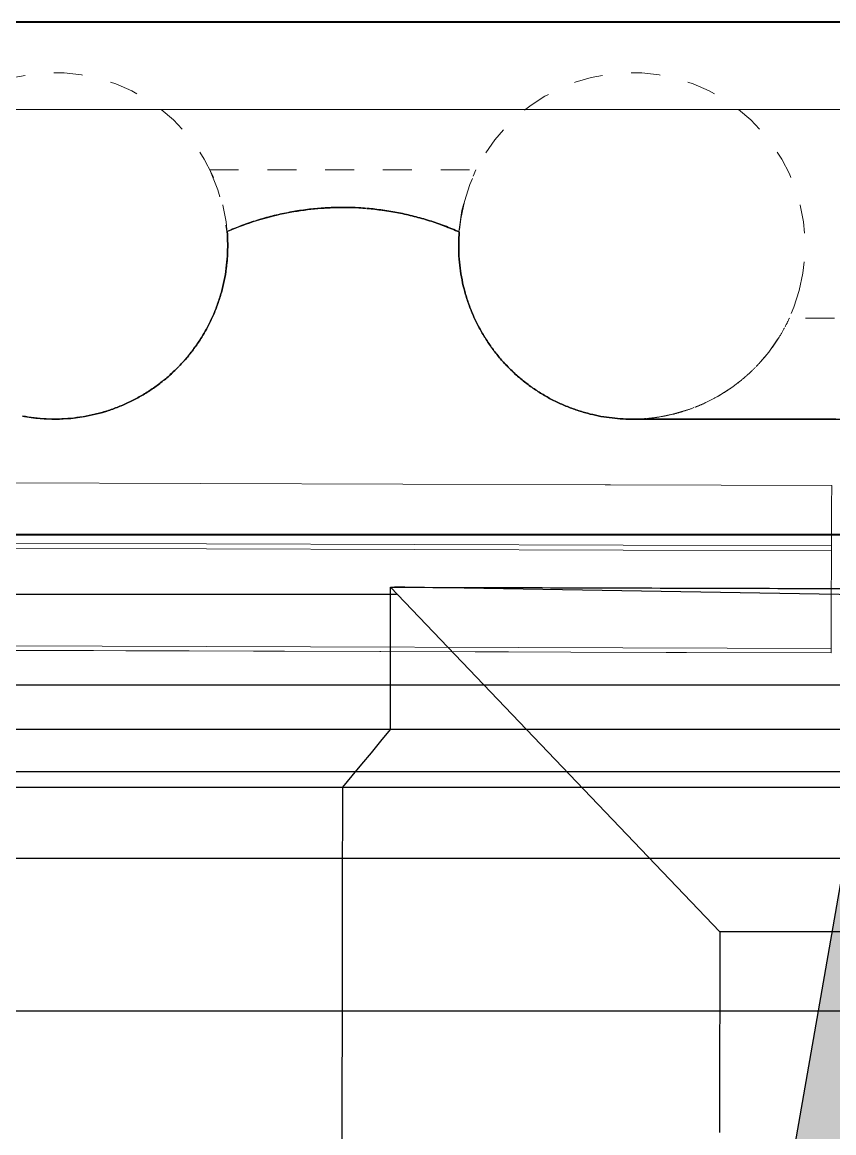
# Model space of a CAD drawing. Header units: metres. Extents: x -1147 to -802, y 5 to 567.
# Drawn here: x -1038.424 to -1035.613, y 542.181 to 546.029 of the extents above; entities that cross this region are included whole.
import ezdxf

# ---------------------------------------------------------------- set-up
doc = ezdxf.new("R2010")
doc.units = ezdxf.units.M
doc.linetypes.add('JacobsDash', pattern=[0.0045, 0.003, -0.0015])
for name, color, linetype, lineweight in [('A-DETL', 7, 'Continuous', 13), ('A-FLOR', 7, 'Continuous', 50), ('A-FLOR-PATT', 7, 'Continuous', 40), ('A-GENM', 7, 'Continuous', 35), ('A-GENM-HDLN', 7, 'JacobsDash', 15), ('S-BEAM', 7, 'Continuous', 50), ('S-BEAM-HDLN', 7, 'JacobsDash', 15), ('S-FNDN-HDLN', 7, 'JacobsDash', 15)]:
    doc.layers.add(name, color=color, linetype=linetype, lineweight=lineweight)

# ---------------------------------------------------------------- blocks, each defined once
blk = doc.blocks.new('T2DPAA-T2D-C3S-RW-M2D-100010_dwg-40802999-DRG-2873010 - GENERAL ARRANGEMENT PLAN')
at = {"color": 254, "lineweight": 25, "true_color": 0xd5d5d5}
for p, q in [((48.8165, -588.4501), (49.7183, -591.8433)), ((48.3758, -589.1862), (49.093, -591.8847)), ((47.5746, -589.3992), (48.2799, -592.053)), ((48.7542, -589.4419), (49.4138, -591.9238)), ((48.2809, -589.9972), (48.7914, -591.9179)), ((49.7537, -591.8854), (49.745, -591.8502))]:
    blk.add_line(p, q, dxfattribs=at)
at = {"color": 254, "lineweight": 25, "true_color": 0xe1e1e1}
for p, q in [((49.7183, -591.8433), (49.7234, -591.8625)), ((48.7914, -591.9179), (48.923, -592.4133)), ((49.093, -591.8847), (49.5549, -593.623)), ((50.0336, -593.0127), (49.7537, -591.8854)), ((49.4143, -591.9259), (49.8735, -593.6538)), ((48.2799, -592.053), (48.8588, -594.2314)), ((48.923, -592.4133), (49.271, -593.7227)), ((50.1742, -593.5793), (50.0336, -593.0127))]:
    blk.add_line(p, q, dxfattribs=at)
blk = doc.blocks.new('T2DPAA-T2D-PWC-RW-M2D-100010_RoadDesign_rvt-1-DRG-2873010 - GENERAL ARRANGEMENT PLAN')
at = {"color": 254, "lineweight": 18, "true_color": 0xe3e3e3, "rotation": 75.11694444444437}
blk.add_blockref('T2DPAA-T2D-C3S-RW-M2D-100010_dwg-40802999-DRG-2873010 - GENERAL ARRANGEMENT PLAN', (-1722.337, 648.0105), dxfattribs=at)
blk = doc.blocks.new('Top of Pavement - RL A - Top of Pavement - RL A-68818558-DRG-2873010 - GENERAL ARRANGEMENT PLAN')
at = {"layer": 'A-GENM', "color": 9, "lineweight": 25, "true_color": 0xbebebe}
for points, knots in [([(132.4161, 41.0465), (132.4521, 40.911), (132.5241, 40.64), (132.6321, 40.2335), (132.7401, 39.8271), (132.8481, 39.4206), (132.9562, 39.0141), (133.0642, 38.6076), (133.1722, 38.2012), (133.2801, 37.7953), (133.3519, 37.525), (133.3878, 37.3901)], [0.39306358, 0.39306358, 0.39306358, 0.39306358, 0.39595376, 0.39884393, 0.4017341, 0.40462428, 0.40751445, 0.41040462, 0.4132948, 0.41618497, 0.41906202, 0.41906202, 0.41906202, 0.41906202]), ([(133.5658, 37.4983), (133.5353, 37.6129), (133.4689, 37.863), (133.4024, 38.1132), (133.3664, 38.2487)], [-0.418629947, -0.418629947, -0.418629947, -0.418629947, -0.416184971, -0.413294798, -0.413294798, -0.413294798, -0.413294798])]:
    blk.add_open_spline(points, degree=3, knots=knots, dxfattribs=at)
for points in [[(132.9343, 39.8746), (132.8983, 40.0101), (132.8623, 40.1456), (132.8262, 40.2811)], [(133.1503, 39.0616), (133.1143, 39.1971), (133.0423, 39.4681), (132.9703, 39.7391), (132.9343, 39.8746)], [(133.3664, 38.2487), (133.3304, 38.3842), (133.2584, 38.6551), (133.1863, 38.9261), (133.1503, 39.0616)]]:
    blk.add_open_spline(points, degree=3, dxfattribs=at)
blk = doc.blocks.new('T2DPAA-T2D-C3S-RS-M3D-100334_rvt-1-DRG-2873010 - GENERAL ARRANGEMENT PLAN')
at = {"layer": 'A-GENM', "color": 254, "lineweight": 25, "true_color": 0xd1d1d1}
for p, q in [((-1137.5788, 544.0712), (-1136.4387, 542.8779)), ((-1136.4387, 542.8779), (-1136.4397, 542.2371)), ((-1135.7758, 542.8767), (-1136.4387, 542.8779)), ((-1136.4397, 542.2367), (-1136.4398, 542.1822))]:
    blk.add_line(p, q, dxfattribs=at)
at = {"layer": 'A-GENM', "color": 9, "lineweight": 25, "true_color": 0xbebebe, "flags": 128}
for points in [[(-1137.5795, 543.5779), (-1137.5794, 543.6483), (-1137.5793, 543.7188), (-1137.5792, 543.7893), (-1137.5791, 543.8598), (-1137.579, 543.9302), (-1137.5789, 544.0007), (-1137.5788, 544.0712)], [(-1137.7445, 543.378), (-1137.7115, 543.418), (-1137.6785, 543.458), (-1137.6455, 543.4979), (-1137.6125, 543.5379), (-1137.5795, 543.5779)], [(-1137.7495, 540.0142), (-1137.749, 540.3879), (-1137.7484, 540.7617), (-1137.7478, 541.1355), (-1137.7473, 541.5092), (-1137.7467, 541.883), (-1137.7462, 542.2567), (-1137.7456, 542.6305), (-1137.7451, 543.0043), (-1137.7445, 543.378)]]:
    blk.add_lwpolyline(points, dxfattribs=at)
at = {"layer": 'A-GENM', "color": 9, "lineweight": 25, "true_color": 0xbebebe}
for points, knots in [([(-1138.1451, 545.3033), (-1138.0862, 545.3291), (-1137.9633, 545.3693), (-1137.7988, 545.3895), (-1137.6981, 545.3867), (-1137.662, 545.3837)], [-1, -1, -1, -1, -0.7666667, -0.5333333, -0.4020223, -0.4020223, -0.4020223, -0.4020223]), ([(-1137.6604, 545.3835), (-1137.6237, 545.3804), (-1137.569, 545.3728), (-1137.5152, 545.3606), (-1137.4974, 545.3561)], [-0.4, -0.4, -0.4, -0.4, -0.2666667, -0.2, -0.2, -0.2, -0.2]), ([(-1138.1481, 545.1761), (-1138.1463, 545.1901), (-1138.1423, 545.2325), (-1138.1428, 545.2751), (-1138.1451, 545.3033)], [-0.1111111, -0.1111111, -0.1111111, -0.1111111, -0.0740741, 0, 0, 0, 0]), ([(-1137.3411, 545.3021), (-1137.3434, 545.2744), (-1137.3438, 545.2325), (-1137.34, 545.1909), (-1137.3382, 545.1771)], [-1, -1, -1, -1, -0.9, -0.85, -0.85, -0.85, -0.85]), ([(-1138.854, 544.6639), (-1138.8336, 544.6601), (-1138.778, 544.6526), (-1138.6789, 544.6532), (-1138.6021, 544.6689), (-1138.5615, 544.6817)], [-0.9614066, -0.9614066, -0.9614066, -0.9614066, -0.9074074, -0.8148148, -0.7037037, -0.7037037, -0.7037037, -0.7037037]), ([(-1136.7446, 544.6536), (-1136.5086, 544.6536), (-1136.1152, 544.6536), (-1135.5645, 544.6536), (-1135.1712, 544.6536), (-1134.8565, 544.6536), (-1134.6991, 544.6536), (-1134.6205, 544.6536)], [-1, -1, -1, -1, -0.666667, -0.444444, -0.222222, -0.111111, 0, 0, 0, 0]), ([(-1137.5788, 544.0712), (-1137.4232, 544.0708), (-1137.1121, 544.0699), (-1136.6454, 544.0685), (-1136.1787, 544.0671), (-1135.5564, 544.0656), (-1134.9341, 544.0649), (-1134.3118, 544.0648), (-1133.8451, 544.0646), (-1133.5339, 544.0645), (-1133.3783, 544.0644)], [0, 0, 0, 0, 0.111111, 0.222222, 0.333333, 0.444444, 0.666667, 0.777778, 0.888889, 1, 1, 1, 1])]:
    blk.add_open_spline(points, degree=3, knots=knots, dxfattribs=at)
at = {"layer": 'A-GENM', "color": 253, "lineweight": 25, "true_color": 0xa3a3a3}
for points in [[(-1137.9349, 545.3688), (-1137.953, 545.3653), (-1137.9709, 545.3613), (-1137.9887, 545.3568)], [(-1137.8805, 545.3778), (-1137.8987, 545.3753), (-1137.9169, 545.3723), (-1137.9349, 545.3688)], [(-1137.8257, 545.3838), (-1137.844, 545.3823), (-1137.8623, 545.3803), (-1137.8805, 545.3778)], [(-1137.7706, 545.3867), (-1137.789, 545.3863), (-1137.8073, 545.3853), (-1137.8257, 545.3838)], [(-1137.7154, 545.3867), (-1137.7338, 545.3872), (-1137.7522, 545.3872), (-1137.7706, 545.3867)], [(-1137.662, 545.3837), (-1137.6798, 545.3852), (-1137.6976, 545.3861), (-1137.7154, 545.3867)], [(-1137.6055, 545.3774), (-1137.6238, 545.3799), (-1137.642, 545.382), (-1137.6604, 545.3835)], [(-1137.5512, 545.3682), (-1137.5692, 545.3718), (-1137.5873, 545.3748), (-1137.6055, 545.3774)], [(-1137.4974, 545.3561), (-1137.5063, 545.3583), (-1137.5241, 545.3626), (-1137.5421, 545.3664), (-1137.5512, 545.3682)], [(-1138.0418, 545.3419), (-1138.0594, 545.3364), (-1138.0768, 545.3305), (-1138.094, 545.324)], [(-1137.9887, 545.3568), (-1138.0066, 545.3523), (-1138.0243, 545.3473), (-1138.0418, 545.3419)], [(-1137.4443, 545.3409), (-1137.4618, 545.3465), (-1137.4795, 545.3515), (-1137.4974, 545.3561)], [(-1137.3922, 545.3229), (-1137.4094, 545.3294), (-1137.4268, 545.3354), (-1137.4443, 545.3409)], [(-1138.094, 545.324), (-1138.1112, 545.3176), (-1138.1283, 545.3107), (-1138.1451, 545.3033)], [(-1138.1451, 545.3033), (-1138.144, 545.2892), (-1138.1433, 545.2751), (-1138.1431, 545.2609)], [(-1137.3411, 545.3021), (-1137.3579, 545.3095), (-1137.375, 545.3165), (-1137.3922, 545.3229)], [(-1137.343, 545.2604), (-1137.3429, 545.2743), (-1137.3422, 545.2882), (-1137.3411, 545.3021)], [(-1138.1431, 545.2609), (-1138.1429, 545.2467), (-1138.1433, 545.2325), (-1138.1441, 545.2184)], [(-1137.342, 545.2187), (-1137.3429, 545.2326), (-1137.3432, 545.2465), (-1137.343, 545.2604)], [(-1137.3382, 545.1771), (-1137.3399, 545.1909), (-1137.3412, 545.2048), (-1137.342, 545.2187)], [(-1138.1481, 545.1761), (-1138.1499, 545.162), (-1138.1523, 545.148), (-1138.1551, 545.1341)], [(-1137.3314, 545.1359), (-1137.3341, 545.1496), (-1137.3364, 545.1633), (-1137.3382, 545.1771)], [(-1138.1551, 545.1341), (-1138.1579, 545.1203), (-1138.1612, 545.1065), (-1138.165, 545.0928)], [(-1137.3218, 545.0953), (-1137.3255, 545.1087), (-1137.3287, 545.1223), (-1137.3314, 545.1359)], [(-1138.165, 545.0928), (-1138.1669, 545.086), (-1138.171, 545.0724), (-1138.1755, 545.059), (-1138.1779, 545.0523)], [(-1137.3094, 545.0554), (-1137.314, 545.0686), (-1137.3181, 545.0819), (-1137.3218, 545.0953)], [(-1138.1779, 545.0523), (-1138.1826, 545.0389), (-1138.1878, 545.0258), (-1138.1935, 545.0128)], [(-1137.2942, 545.0165), (-1137.2997, 545.0293), (-1137.3048, 545.0423), (-1137.3094, 545.0554)], [(-1138.1935, 545.0128), (-1138.1992, 544.9998), (-1138.2054, 544.987), (-1138.212, 544.9745)], [(-1137.2764, 544.9788), (-1137.2828, 544.9912), (-1137.2888, 545.0038), (-1137.2942, 545.0165)], [(-1137.256, 544.9424), (-1137.2633, 544.9543), (-1137.2701, 544.9664), (-1137.2764, 544.9788)], [(-1138.233, 544.9376), (-1138.2405, 544.9255), (-1138.2484, 544.9137), (-1138.2567, 544.9023)], [(-1137.2331, 544.9074), (-1137.2412, 544.9188), (-1137.2488, 544.9305), (-1137.256, 544.9424)], [(-1137.2079, 544.8742), (-1137.2167, 544.885), (-1137.2251, 544.8961), (-1137.2331, 544.9074)], [(-1138.2828, 544.8687), (-1138.2919, 544.8578), (-1138.3014, 544.8473), (-1138.3112, 544.8371)], [(-1138.2567, 544.9023), (-1138.265, 544.8908), (-1138.2737, 544.8796), (-1138.2828, 544.8687)], [(-1137.1804, 544.8428), (-1137.1899, 544.8529), (-1137.1991, 544.8634), (-1137.2079, 544.8742)], [(-1138.312, 544.8363), (-1138.3216, 544.8264), (-1138.3315, 544.8168), (-1138.3418, 544.8076)], [(-1137.1507, 544.8134), (-1137.161, 544.8228), (-1137.1708, 544.8326), (-1137.1804, 544.8428)], [(-1138.3418, 544.8076), (-1138.3523, 544.7981), (-1138.3632, 544.789), (-1138.3744, 544.7803)], [(-1137.1191, 544.7861), (-1137.13, 544.7948), (-1137.1405, 544.8039), (-1137.1507, 544.8134)], [(-1138.4088, 544.7553), (-1138.4206, 544.7474), (-1138.4326, 544.74), (-1138.4449, 544.7329)], [(-1138.3744, 544.7803), (-1138.3856, 544.7715), (-1138.3971, 544.7632), (-1138.4088, 544.7553)], [(-1137.0857, 544.7611), (-1137.0971, 544.769), (-1137.1083, 544.7774), (-1137.1191, 544.7861)], [(-1137.0506, 544.7384), (-1137.0626, 544.7456), (-1137.0743, 544.7531), (-1137.0857, 544.7611)], [(-1138.4449, 544.7329), (-1138.4573, 544.7259), (-1138.4698, 544.7193), (-1138.4826, 544.7131)], [(-1137.0141, 544.7183), (-1137.0265, 544.7246), (-1137.0387, 544.7313), (-1137.0506, 544.7384)], [(-1136.9762, 544.7007), (-1136.989, 544.7061), (-1137.0016, 544.712), (-1137.0141, 544.7183)], [(-1138.5615, 544.6817), (-1138.5751, 544.6774), (-1138.5887, 544.6736), (-1138.6025, 544.6703)], [(-1138.5215, 544.696), (-1138.5347, 544.6908), (-1138.548, 544.686), (-1138.5615, 544.6817)], [(-1138.4826, 544.7131), (-1138.4953, 544.707), (-1138.5083, 544.7013), (-1138.5215, 544.696)], [(-1136.9371, 544.6859), (-1136.9503, 544.6904), (-1136.9633, 544.6953), (-1136.9762, 544.7007)], [(-1136.8972, 544.6737), (-1136.9106, 544.6773), (-1136.924, 544.6814), (-1136.9371, 544.6859)], [(-1138.8137, 544.6578), (-1138.8272, 544.6594), (-1138.8406, 544.6614), (-1138.854, 544.6639)], [(-1138.7713, 544.6543), (-1138.7855, 544.6549), (-1138.7996, 544.6561), (-1138.8137, 544.6578)], [(-1138.7288, 544.6538), (-1138.743, 544.6534), (-1138.7571, 544.6536), (-1138.7713, 544.6543)], [(-1138.6863, 544.6563), (-1138.7005, 544.655), (-1138.7146, 544.6541), (-1138.7288, 544.6538)], [(-1138.6442, 544.6618), (-1138.6582, 544.6595), (-1138.6722, 544.6576), (-1138.6863, 544.6563)], [(-1138.6025, 544.6703), (-1138.6163, 544.667), (-1138.6302, 544.6642), (-1138.6442, 544.6618)], [(-1136.8596, 544.665), (-1136.8722, 544.6675), (-1136.8848, 544.6704), (-1136.8972, 544.6737)], [(-1136.8215, 544.6588), (-1136.8343, 544.6604), (-1136.847, 544.6625), (-1136.8596, 544.665)], [(-1136.7832, 544.6549), (-1136.796, 544.6558), (-1136.8088, 544.6571), (-1136.8215, 544.6588)], [(-1136.7446, 544.6536), (-1136.7575, 544.6536), (-1136.7703, 544.6541), (-1136.7832, 544.6549)], [(-1136.5086, 544.6536), (-1136.5873, 544.6536), (-1136.6659, 544.6536), (-1136.7446, 544.6536)], [(-1136.2726, 544.6536), (-1136.3513, 544.6536), (-1136.4299, 544.6536), (-1136.5086, 544.6536)], [(-1136.0366, 544.6536), (-1136.1152, 544.6536), (-1136.1939, 544.6536), (-1136.2726, 544.6536)]]:
    blk.add_open_spline(points, degree=3, dxfattribs=at)
at = {"layer": 'A-GENM', "color": 9, "lineweight": 25, "true_color": 0xbebebe}
for points in [[(-1137.4974, 545.3561), (-1137.4795, 545.3515), (-1137.4618, 545.3465), (-1137.4443, 545.3409)], [(-1137.4443, 545.3409), (-1137.4268, 545.3354), (-1137.4094, 545.3294), (-1137.3922, 545.3229)], [(-1137.3922, 545.3229), (-1137.375, 545.3165), (-1137.3579, 545.3095), (-1137.3411, 545.3021)], [(-1138.1551, 545.1341), (-1138.1523, 545.148), (-1138.1499, 545.162), (-1138.1481, 545.1761)], [(-1137.3382, 545.1771), (-1137.3364, 545.1633), (-1137.3342, 545.1496), (-1137.3314, 545.1359)], [(-1138.165, 545.0928), (-1138.1612, 545.1065), (-1138.1579, 545.1203), (-1138.1551, 545.1341)], [(-1137.3314, 545.1359), (-1137.3287, 545.1223), (-1137.3255, 545.1087), (-1137.3218, 545.0953)], [(-1138.1779, 545.0523), (-1138.1731, 545.0656), (-1138.1688, 545.0792), (-1138.165, 545.0928)], [(-1137.3218, 545.0953), (-1137.3181, 545.0819), (-1137.314, 545.0686), (-1137.3094, 545.0554)], [(-1138.1935, 545.0128), (-1138.1878, 545.0258), (-1138.1826, 545.0389), (-1138.1779, 545.0523)], [(-1137.3094, 545.0554), (-1137.3048, 545.0423), (-1137.2997, 545.0293), (-1137.2942, 545.0165)], [(-1138.212, 544.9745), (-1138.2054, 544.987), (-1138.1992, 544.9998), (-1138.1935, 545.0128)], [(-1137.2942, 545.0165), (-1137.2888, 545.0038), (-1137.2828, 544.9912), (-1137.2764, 544.9788)], [(-1138.233, 544.9376), (-1138.2256, 544.9496), (-1138.2185, 544.9619), (-1138.212, 544.9745)], [(-1137.2764, 544.9788), (-1137.2701, 544.9664), (-1137.2633, 544.9543), (-1137.256, 544.9424)], [(-1138.2567, 544.9023), (-1138.2484, 544.9137), (-1138.2405, 544.9255), (-1138.233, 544.9376)], [(-1137.256, 544.9424), (-1137.2488, 544.9305), (-1137.2412, 544.9188), (-1137.2331, 544.9074)], [(-1137.2331, 544.9074), (-1137.2251, 544.8961), (-1137.2167, 544.885), (-1137.2079, 544.8742)], [(-1138.3112, 544.8371), (-1138.3014, 544.8473), (-1138.2919, 544.8578), (-1138.2828, 544.8687)], [(-1138.2828, 544.8687), (-1138.2737, 544.8796), (-1138.265, 544.8908), (-1138.2567, 544.9023)], [(-1137.2079, 544.8742), (-1137.1991, 544.8634), (-1137.1899, 544.8529), (-1137.1804, 544.8428)], [(-1138.3418, 544.8075), (-1138.3315, 544.8168), (-1138.3216, 544.8263), (-1138.312, 544.8363)], [(-1137.1804, 544.8428), (-1137.1708, 544.8326), (-1137.161, 544.8228), (-1137.1507, 544.8134)], [(-1138.3744, 544.7802), (-1138.3632, 544.789), (-1138.3523, 544.7981), (-1138.3418, 544.8075)], [(-1137.1507, 544.8134), (-1137.1405, 544.8039), (-1137.13, 544.7948), (-1137.1191, 544.7861)], [(-1138.445, 544.7329), (-1138.4327, 544.74), (-1138.4206, 544.7474), (-1138.4088, 544.7553)], [(-1138.4088, 544.7553), (-1138.3971, 544.7632), (-1138.3856, 544.7715), (-1138.3744, 544.7802)], [(-1137.1191, 544.7861), (-1137.1083, 544.7774), (-1137.0971, 544.769), (-1137.0857, 544.7611)], [(-1137.0857, 544.7611), (-1137.0743, 544.7531), (-1137.0626, 544.7456), (-1137.0506, 544.7384)], [(-1138.4826, 544.7131), (-1138.4698, 544.7193), (-1138.4573, 544.7259), (-1138.445, 544.7329)], [(-1137.0506, 544.7384), (-1137.0387, 544.7313), (-1137.0265, 544.7246), (-1137.0141, 544.7183)], [(-1137.0141, 544.7183), (-1137.0016, 544.712), (-1136.989, 544.7061), (-1136.9762, 544.7007)], [(-1138.5615, 544.6817), (-1138.548, 544.686), (-1138.5347, 544.6908), (-1138.5215, 544.696)], [(-1138.5215, 544.696), (-1138.5083, 544.7012), (-1138.4953, 544.707), (-1138.4826, 544.7131)], [(-1136.9762, 544.7007), (-1136.9633, 544.6953), (-1136.9503, 544.6904), (-1136.9371, 544.6859)], [(-1136.9371, 544.6859), (-1136.924, 544.6814), (-1136.9106, 544.6773), (-1136.8972, 544.6737)], [(-1136.8972, 544.6737), (-1136.8848, 544.6704), (-1136.8722, 544.6675), (-1136.8596, 544.665)], [(-1136.8596, 544.665), (-1136.847, 544.6625), (-1136.8343, 544.6604), (-1136.8215, 544.6588)], [(-1136.8215, 544.6588), (-1136.796, 544.6554), (-1136.7703, 544.6537), (-1136.7446, 544.6536)], [(-1137.5795, 543.5779), (-1137.7119, 543.5779), (-1137.9767, 543.5779), (-1138.3739, 543.5779), (-1138.7711, 543.5779), (-1139.1682, 543.5779), (-1139.5654, 543.5779), (-1139.9626, 543.5779), (-1140.3598, 543.5779), (-1140.7569, 543.5779), (-1141.1541, 543.5779), (-1141.5512, 543.5779), (-1141.9484, 543.5779), (-1142.3456, 543.5779), (-1142.7427, 543.5779), (-1143.1399, 543.5779), (-1143.4047, 543.5779), (-1143.5371, 543.5779)], [(-1143.3586, 543.378), (-1143.225, 543.378), (-1142.9576, 543.378), (-1142.5566, 543.378), (-1142.1556, 543.378), (-1141.7546, 543.378), (-1141.3536, 543.378), (-1140.9526, 543.378), (-1140.5516, 543.378), (-1140.1506, 543.378), (-1139.7496, 543.378), (-1139.3486, 543.378), (-1138.9476, 543.378), (-1138.5465, 543.378), (-1138.1455, 543.378), (-1137.8782, 543.378), (-1137.7445, 543.378)]]:
    blk.add_open_spline(points, degree=3, dxfattribs=at)
at = {"layer": 'A-GENM', "color": 253, "lineweight": 25, "true_color": 0xa3a3a3}
for points, knots in [([(-1138.1441, 545.2184), (-1138.1447, 545.2078), (-1138.1459, 545.1937), (-1138.1476, 545.1796), (-1138.1481, 545.1761)], [-0.92592593, -0.92592593, -0.92592593, -0.92592593, -0.89814815, -0.88888889, -0.88888889, -0.88888889, -0.88888889]), ([(-1138.212, 544.9745), (-1138.2136, 544.9713), (-1138.2203, 544.9589), (-1138.2274, 544.9466), (-1138.233, 544.9376)], [-0.7037037, -0.7037037, -0.7037037, -0.7037037, -0.69444444, -0.66666667, -0.66666667, -0.66666667, -0.66666667])]:
    blk.add_open_spline(points, degree=3, knots=knots, dxfattribs=at)
at = {"layer": 'A-GENM', "color": 253, "lineweight": 25, "true_color": 0xa3a3a3, "rotation": 75.11694444444437}
blk.add_blockref('Top of Pavement - RL A - Top of Pavement - RL A-68818558-DRG-2873010 - GENERAL ARRANGEMENT PLAN', (-1134.0578, 404.8616), dxfattribs=at)
blk = doc.blocks.new('03_SFR_ACS_Abutment_BR08_Retaining wall CS - ABUTMENT EAST_BR8_1-7988247-DRG-2873010 - GENERAL ARRANGEMENT PLAN')
at = {"layer": 'S-BEAM', "lineweight": 40}
for p, q in [((-1135.8415, 546.0286), (-1145.8229, 546.0286)), ((-1145.8229, 544.2536), (-1135.8415, 544.2536))]:
    blk.add_line(p, q, dxfattribs=at)
blk = doc.blocks.new('01_SFO_FRP_Pile_CastInPlace_CS_BR08 - CAST-IN-PLACE PILE - 1200-8641665-DRG-2873010 - GENERAL ARRANGEMENT PLAN')
at = {"layer": 'S-FNDN-HDLN'}
for start, end in [(90, 270), (270, 90)]:
    blk.add_arc((0, 0), 0.6, start, end, dxfattribs=at)
blk = doc.blocks.new('01_SFO_FRP_Pile_CastInPlace_CS_BR08 - CAST-IN-PLACE PILE - 1200-8641633-DRG-2873010 - GENERAL ARRANGEMENT PLAN')
at = {"layer": 'S-FNDN-HDLN'}
for start, end in [(90, 270), (270, 90)]:
    blk.add_arc((0, 0), 0.6, start, end, dxfattribs=at)
blk = doc.blocks.new('20_SFR_WSC_ShotcreteWall_ArchFlatBack_Datum - ArchWall_PileSize_1200-8655988-DRG-2873010 - GENERAL ARRANGEMENT PLAN')
at = {"layer": 'A-GENM-HDLN', "color": 252, "true_color": 0x888888}
blk.add_line((1.4608, -0.8633), (0.5392, -0.8633), dxfattribs=at)
at = {"layer": 'A-GENM-HDLN', "color": 252, "true_color": 0x888888, "flags": 128}
for points in [[(0.598, -0.6491), (0.5873, -0.7228), (0.5676, -0.7945), (0.5392, -0.8633)], [(0.598, -0.6491), (0.6947, -0.6857), (0.7946, -0.7122), (0.8968, -0.7281), (1, -0.7335), (1.1032, -0.7281), (1.2054, -0.7122), (1.3053, -0.6857), (1.402, -0.6491)], [(1.4608, -0.8633), (1.4324, -0.7945), (1.4127, -0.7228), (1.4021, -0.6498)]]:
    blk.add_lwpolyline(points, dxfattribs=at)

msp = doc.modelspace()

# ---------------------------------------------------------------- hatches: boundary and pattern name
at = {"layer": 'A-FLOR-PATT', "lineweight": 5, "true_color": 0xe1e1e1}
h = msp.add_hatch(color=254, dxfattribs=at)
h.paths.add_polyline_path([(-1035.8902, 507.8193), (-1035.6455, 509.2239), (-1035.6445, 509.3654), (-1039.9306, 509.373), (-1035.9058, 507.8253)])
h.paths.add_polyline_path([(-1035.5601, 521.0303), (-1035.3928, 544.1752), (-1039.424, 521.0371), (-1035.6563, 521.0304)])

# ---------------------------------------------------------------- linework, layer by layer
at = {"layer": 'A-DETL', "color": 7, "lineweight": 9, "true_color": 0xffffff}
msp.add_line((-1035.4113, 545.7261), (-1040.3113, 545.7261), dxfattribs=at)
at = {"layer": 'A-FLOR', "lineweight": 15}
for p, q in [((-1045.4105, 544.4536), (-1036.4053, 544.4261)), ((-1036.4053, 544.4261), (-1036.3869, 544.4261)), ((-1036.3869, 544.4261), (-1035.6206, 544.4237)), ((-1035.6214, 544.2149), (-1045.4105, 544.2455)), ((-1035.6214, 544.197), (-1045.4105, 544.2275)), ((-1035.6214, 544.2149), (-1035.6214, 544.197)), ((-1035.6227, 543.8587), (-1045.4105, 543.8892)), ((-1036.1937, 543.8455), (-1045.4105, 543.8742)), ((-1036.7404, 543.8471), (-1045.4105, 543.8734)), ((-1036.1233, 543.8453), (-1036.1937, 543.8455)), ((-1035.6228, 543.8437), (-1036.1433, 543.8453)), ((-1035.6227, 543.8587), (-1035.6228, 543.8437))]:
    msp.add_line(p, q, dxfattribs=at)
at = {"layer": 'A-FLOR', "color": 252, "lineweight": 25, "true_color": 0x888888}
msp.add_line((-1041.3603, 509.9228), (-1035.3928, 544.1752), dxfattribs=at)
at = {"layer": 'A-FLOR', "lineweight": 15, "flags": 128}
for points in [[(-1035.6206, 544.4237), (-1035.6207, 544.4005), (-1035.6208, 544.3773), (-1035.6209, 544.3541), (-1035.6209, 544.3309), (-1035.621, 544.3077), (-1035.6211, 544.2845), (-1035.6212, 544.2613), (-1035.6213, 544.2381), (-1035.6214, 544.2149)], [(-1035.6214, 544.197), (-1035.6217, 544.1293), (-1035.6219, 544.0617), (-1035.6222, 543.994), (-1035.6225, 543.9263), (-1035.6227, 543.8587)]]:
    msp.add_lwpolyline(points, dxfattribs=at)
at = {"layer": 'A-GENM-HDLN', "color": 252, "true_color": 0x888888}
for p, q in [((-1035.4113, 545.0036), (-1035.7672, 545.0036)), ((-1035.4113, 544.6536), (-1036.3126, 544.6536))]:
    msp.add_line(p, q, dxfattribs=at)
for start, end in [(332.1614, 335.3757), (328.0364, 331.8118), (323.9906, 327.2038), (327.2038, 327.9542), (319.8578, 323.6389), (311.679, 315.4672), (315.8212, 319.0318), (319.0318, 319.7758), (307.6531, 310.8598), (310.8598, 311.5971), (302.6879, 303.4182), (303.5, 307.2967), (295.3208, 299.1273), (299.4859, 302.6879), (283.1543, 286.344), (286.344, 287.0599), (287.1414, 290.9587), (291.3197, 294.5159), (294.5159, 295.2391), (270, 270.7013), (270.7826, 274.6235), (274.9893, 278.172), (278.172, 278.8806), (278.962, 282.7909)]:
    msp.add_arc((-1036.3126, 545.2536), 0.6, start, end, dxfattribs=at)

# ---------------------------------------------------------------- block references
at = {"lineweight": 5}
for name in ['T2DPAA-T2D-PWC-RW-M2D-100010_RoadDesign_rvt-1-DRG-2873010 - GENERAL ARRANGEMENT PLAN', 'T2DPAA-T2D-C3S-RS-M3D-100334_rvt-1-DRG-2873010 - GENERAL ARRANGEMENT PLAN']:
    msp.add_blockref(name, (100.4304, 0), dxfattribs=at)
at = {"layer": 'A-GENM-HDLN', "color": 252, "true_color": 0x888888, "rotation": 180.0000349943061}
msp.add_blockref('20_SFR_WSC_ShotcreteWall_ArchFlatBack_Datum - ArchWall_PileSize_1200-8655988-DRG-2873010 - GENERAL ARRANGEMENT PLAN', (-1036.3141, 544.6536), dxfattribs=at)
at = {"layer": 'S-BEAM-HDLN'}
msp.add_blockref('03_SFR_ACS_Abutment_BR08_Retaining wall CS - ABUTMENT EAST_BR8_1-7988247-DRG-2873010 - GENERAL ARRANGEMENT PLAN', (100.4304, 0), dxfattribs=at)
at = {"layer": 'S-FNDN-HDLN', "rotation": 75.11694444444437}
for name, p in [('01_SFO_FRP_Pile_CastInPlace_CS_BR08 - CAST-IN-PLACE PILE - 1200-8641633-DRG-2873010 - GENERAL ARRANGEMENT PLAN', (-1038.3127, 545.2536)), ('01_SFO_FRP_Pile_CastInPlace_CS_BR08 - CAST-IN-PLACE PILE - 1200-8641665-DRG-2873010 - GENERAL ARRANGEMENT PLAN', (-1036.3127, 545.2536))]:
    msp.add_blockref(name, p, dxfattribs=at)

doc.saveas('drawing.dxf')
